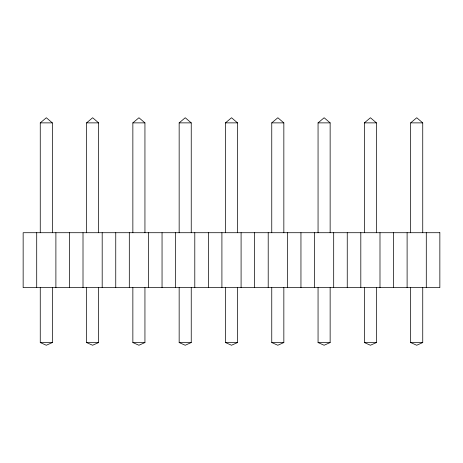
<?xml version="1.0" encoding="UTF-8"?>
<svg xmlns="http://www.w3.org/2000/svg" width="463" height="463" viewBox="0 0 463 463"><rect width="100%" height="100%" fill="white"/><g stroke="black" fill="none" stroke-linecap="round" stroke-linejoin="round"><path stroke-width="0.69" d="M40.258 232.715L40.258 122.874L46.341 117.752L52.342 122.874L52.342 232.715M86.558 232.715L86.558 122.874L92.641 117.752L98.642 122.874L98.642 232.715M132.858 232.715L132.858 122.874L138.941 117.752L144.942 122.874L144.942 232.715M179.158 232.715L179.158 122.874L185.241 117.752L191.242 122.874L191.242 232.715M225.458 232.715L225.458 122.874L231.541 117.752L237.542 122.874L237.542 232.715M271.758 232.715L271.758 122.874L277.841 117.752L283.842 122.874L283.842 232.715M318.058 232.715L318.058 122.874L324.141 117.752L330.142 122.874L330.142 232.715M364.358 232.715L364.358 122.874L370.441 117.752L376.442 122.874L376.442 232.715M410.658 232.715L410.658 122.874L416.741 117.752L422.742 122.874L422.742 232.715M52.342 287.639L52.342 342.556L46.306 345.248L40.258 342.556L40.258 287.639M98.642 287.639L98.642 342.556L92.606 345.248L86.558 342.556L86.558 287.639M144.942 287.639L144.942 342.556L138.906 345.248L132.858 342.556L132.858 287.639M191.242 287.639L191.242 342.556L185.206 345.248L179.158 342.556L179.158 287.639M237.542 287.639L237.542 342.556L231.506 345.248L225.458 342.556L225.458 287.639M283.842 287.639L283.842 342.556L277.806 345.248L271.758 342.556L271.758 287.639M330.142 287.639L330.142 342.556L324.106 345.248L318.058 342.556L318.058 287.639M376.442 287.639L376.442 342.556L370.406 345.248L364.358 342.556L364.358 287.639M422.742 287.639L422.742 342.556L416.706 345.248L410.658 342.556L410.658 287.639M40.258 122.874L52.342 122.874M86.558 122.874L98.642 122.874M132.858 122.874L144.942 122.874M179.158 122.874L191.242 122.874M225.458 122.874L237.542 122.874M271.758 122.874L283.842 122.874M318.058 122.874L330.142 122.874M364.358 122.874L376.442 122.874M410.658 122.874L422.742 122.874M40.258 342.556L52.342 342.556M86.558 342.556L98.642 342.556M132.858 342.556L144.942 342.556M179.158 342.556L191.242 342.556M225.458 342.556L237.542 342.556M271.758 342.556L283.842 342.556M318.058 342.556L330.142 342.556M364.358 342.556L376.442 342.556M410.658 342.556L422.742 342.556M426.29 232.715L426.29 287.639M407.11 232.715L407.11 287.639M393.55 232.715L393.55 287.639M379.99 232.715L379.99 287.639M360.81 232.715L360.81 287.639M347.25 232.715L347.25 287.639M333.69 232.715L333.69 287.639M314.51 232.715L314.51 287.639M300.95 232.715L300.95 287.639M287.39 232.715L287.39 287.639M268.21 232.715L268.21 287.639M254.65 232.715L254.65 287.639M241.09 232.715L241.09 287.639M221.91 232.715L221.91 287.639M208.35 232.715L208.35 287.639M194.79 232.715L194.79 287.639M175.61 232.715L175.61 287.639M162.05 232.715L162.05 287.639M148.49 232.715L148.49 287.639M129.31 232.715L129.31 287.639M115.75 232.715L115.75 287.639M102.19 232.715L102.19 287.639M83.01 232.715L83.01 287.639M69.45 232.715L69.45 287.639M55.89 232.715L55.89 287.639M36.71 232.715L36.71 287.639M439.85 232.715L23.15 232.715L23.15 287.639L439.85 287.639L439.85 232.715"/></g></svg>
